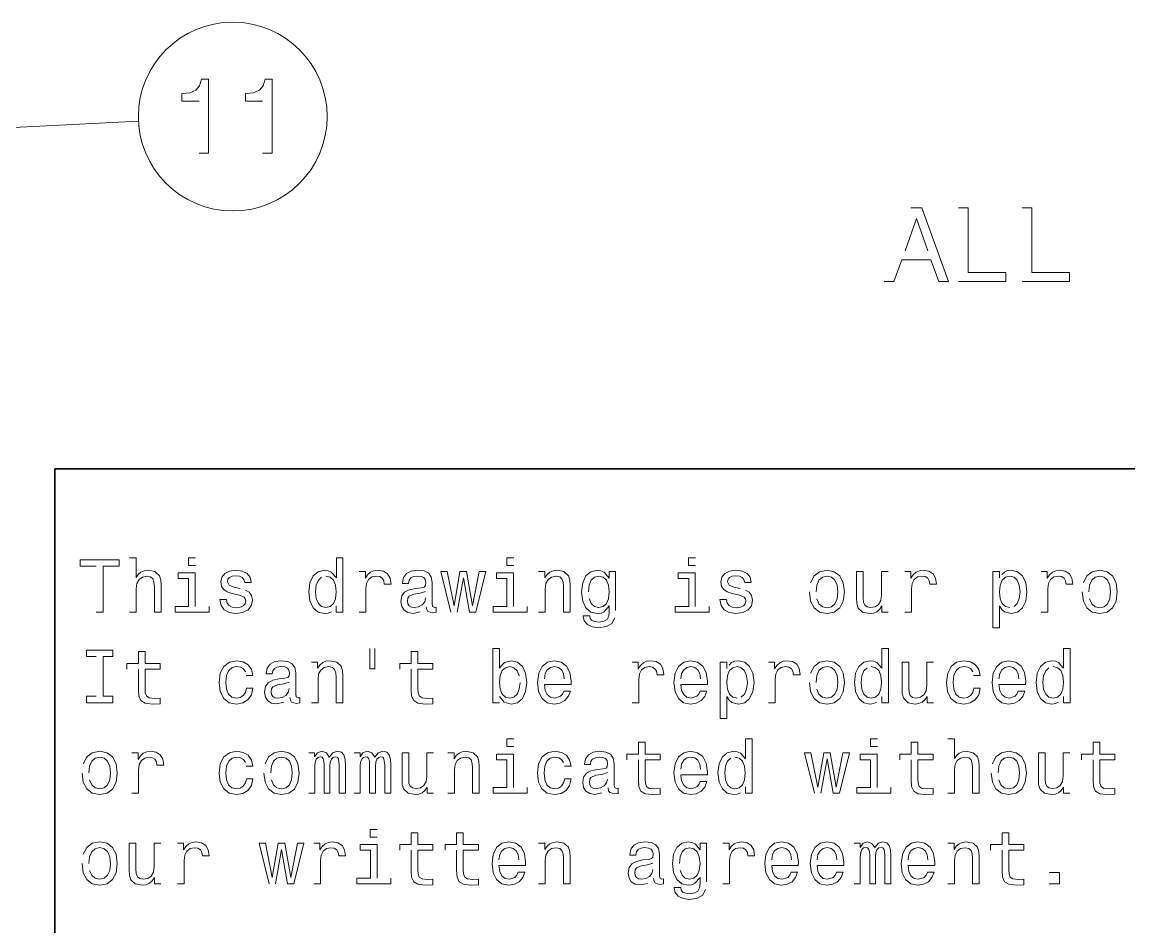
# Model space of a CAD drawing. Extents: x 0 to 179, y 1 to 126.
# Drawn here: x 92.87 to 115.32, y 20.47 to 38.82 of the extents above; entities that cross this region are included whole.
import ezdxf

# ---------------------------------------------------------------- set-up
doc = ezdxf.new("R2010")
doc.units = 0

msp = doc.modelspace()

# ---------------------------------------------------------------- linework, layer by layer
at = {"color": 5, "lineweight": 13}
for points in [[(96.458, 36.163), (96.653, 36.163), (96.653, 37.662), (96.507, 37.662), (96.468, 37.531), (96.391, 37.443), (96.273, 37.391), (96.11, 37.374), (96.11, 37.222), (96.458, 37.222)], [(97.748, 36.163), (97.943, 36.163), (97.943, 37.662), (97.798, 37.662), (97.759, 37.531), (97.682, 37.443), (97.564, 37.391), (97.401, 37.374), (97.401, 37.222), (97.748, 37.222)], [(110.355, 33.565), (110.553, 33.565), (110.709, 34.002), (111.303, 34.002), (111.46, 33.565), (111.661, 33.565), (111.117, 35.055), (110.898, 35.055)], [(111.863, 33.565), (112.819, 33.565), (112.819, 33.745), (112.06, 33.745), (112.06, 35.053), (111.863, 35.053)], [(113.154, 33.565), (114.11, 33.565), (114.11, 33.745), (113.351, 33.745), (113.351, 35.053), (113.154, 35.053)], [(110.778, 34.184), (111.007, 34.841), (111.237, 34.184)]]:
    msp.add_lwpolyline(points, dxfattribs=at)
at = {"color": 5, "lineweight": 13, "ltscale": 0.196384}
msp.add_lwpolyline([(91.893, 36.645), (95.229, 36.811)], dxfattribs=at)
at = {"color": 7, "lineweight": 35}
for points in [[(93.533, 29.761), (174.312, 29.761)], [(93.533, 4.252), (93.533, 29.761)]]:
    msp.add_lwpolyline(points, dxfattribs=at)
at = {"color": 7, "lineweight": 13}
for points in [[(94.373, 26.856), (94.513, 26.856), (94.513, 27.791), (94.835, 27.791), (94.835, 27.919), (94.049, 27.919), (94.049, 27.791), (94.373, 27.791)], [(95.048, 26.856), (95.183, 26.856), (95.183, 27.331), (95.196, 27.44), (95.241, 27.52), (95.31, 27.569), (95.402, 27.587), (95.475, 27.572), (95.521, 27.53), (95.544, 27.461), (95.552, 27.37), (95.552, 26.856), (95.687, 26.856), (95.687, 27.397), (95.68, 27.506), (95.653, 27.596), (95.563, 27.679), (95.422, 27.708), (95.345, 27.697), (95.279, 27.668), (95.224, 27.622), (95.183, 27.559), (95.183, 27.956), (95.048, 27.956)], [(96.386, 27.956), (96.244, 27.956), (96.244, 27.803), (96.386, 27.803)], [(99.241, 26.984), (99.241, 26.856), (99.376, 26.856), (99.376, 27.956), (99.243, 27.956), (99.243, 27.553), (99.14, 27.67), (99.077, 27.697), (99.005, 27.708), (98.875, 27.677), (98.774, 27.592), (98.708, 27.454), (98.685, 27.268), (98.708, 27.083), (98.774, 26.944), (98.875, 26.856), (99.005, 26.827), (99.077, 26.838), (99.142, 26.866)], [(102.84, 27.956), (102.698, 27.956), (102.698, 27.803), (102.84, 27.803)], [(106.528, 27.956), (106.386, 27.956), (106.386, 27.803), (106.528, 27.803)], [(96.382, 26.97), (96.382, 27.651), (96.036, 27.651), (96.036, 27.536), (96.247, 27.536), (96.247, 26.97), (95.971, 26.97), (95.971, 26.856), (96.661, 26.856), (96.661, 26.97)], [(97.295, 27.336), (97.164, 27.366), (97.068, 27.402), (97.036, 27.474), (97.045, 27.524), (97.077, 27.561), (97.129, 27.584), (97.204, 27.593), (97.276, 27.584), (97.333, 27.556), (97.37, 27.515), (97.385, 27.46), (97.517, 27.46), (97.517, 27.463), (97.494, 27.563), (97.431, 27.641), (97.333, 27.69), (97.204, 27.708), (97.074, 27.69), (96.979, 27.639), (96.919, 27.564), (96.901, 27.469), (96.915, 27.377), (96.958, 27.313), (97.028, 27.267), (97.131, 27.235), (97.281, 27.198), (97.373, 27.16), (97.397, 27.129), (97.406, 27.083), (97.393, 27.026), (97.356, 26.984), (97.296, 26.956), (97.217, 26.947), (97.132, 26.956), (97.071, 26.988), (97.03, 27.04), (97.013, 27.112), (96.883, 27.112), (96.904, 26.99), (96.967, 26.901), (97.066, 26.847), (97.204, 26.827), (97.348, 26.847), (97.454, 26.901), (97.518, 26.987), (97.541, 27.098), (97.524, 27.195), (97.477, 27.261), (97.399, 27.304)], [(99.708, 26.856), (99.843, 26.856), (99.843, 27.327), (99.857, 27.44), (99.898, 27.521), (99.966, 27.57), (100.056, 27.587), (100.123, 27.576), (100.174, 27.546), (100.205, 27.494), (100.215, 27.423), (100.352, 27.423), (100.333, 27.547), (100.283, 27.636), (100.198, 27.69), (100.084, 27.708), (100.005, 27.696), (99.938, 27.665), (99.878, 27.613), (99.831, 27.543), (99.831, 27.679), (99.708, 27.679)], [(101.068, 26.964), (101.068, 26.959), (101.076, 26.907), (101.099, 26.87), (101.195, 26.841), (101.27, 26.853), (101.27, 26.958), (101.238, 26.953), (101.195, 26.973), (101.188, 27.034), (101.188, 27.46), (101.169, 27.569), (101.116, 27.645), (101.022, 27.691), (100.891, 27.708), (100.762, 27.69), (100.667, 27.638), (100.607, 27.556), (100.587, 27.449), (100.587, 27.44), (100.708, 27.44), (100.719, 27.504), (100.753, 27.55), (100.808, 27.578), (100.886, 27.589), (100.961, 27.581), (101.015, 27.558), (101.047, 27.518), (101.058, 27.463), (101.051, 27.399), (101.027, 27.366), (100.966, 27.351), (100.851, 27.339), (100.719, 27.311), (100.626, 27.262), (100.571, 27.186), (100.554, 27.072), (100.569, 26.971), (100.617, 26.896), (100.693, 26.849), (100.799, 26.832), (100.941, 26.864)], [(101.696, 26.856), (101.819, 27.555), (101.941, 26.856), (102.07, 26.856), (102.272, 27.679), (102.142, 27.679), (102.006, 26.981), (101.885, 27.679), (101.751, 27.679), (101.63, 26.981), (101.494, 27.679), (101.365, 27.679), (101.568, 26.856)], [(102.836, 26.97), (102.836, 27.651), (102.49, 27.651), (102.49, 27.536), (102.701, 27.536), (102.701, 26.97), (102.425, 26.97), (102.425, 26.856), (103.114, 26.856), (103.114, 26.97)], [(103.346, 26.856), (103.48, 26.856), (103.48, 27.331), (103.494, 27.44), (103.539, 27.52), (103.608, 27.569), (103.699, 27.587), (103.773, 27.572), (103.819, 27.53), (103.842, 27.461), (103.85, 27.37), (103.85, 26.856), (103.984, 26.856), (103.984, 27.397), (103.978, 27.506), (103.951, 27.596), (103.86, 27.679), (103.719, 27.708), (103.641, 27.697), (103.575, 27.668), (103.519, 27.619), (103.474, 27.553), (103.474, 27.679), (103.346, 27.679)], [(104.908, 26.893), (104.908, 27.679), (104.779, 27.679), (104.779, 27.546), (104.674, 27.667), (104.609, 27.697), (104.537, 27.708), (104.407, 27.677), (104.306, 27.592), (104.24, 27.454), (104.217, 27.268), (104.24, 27.082), (104.306, 26.944), (104.407, 26.856), (104.537, 26.827), (104.611, 26.838), (104.672, 26.866), (104.779, 26.982), (104.779, 26.866), (104.767, 26.774), (104.733, 26.708), (104.669, 26.67), (104.572, 26.656), (104.488, 26.665), (104.428, 26.688), (104.393, 26.728), (104.383, 26.781), (104.252, 26.781), (104.252, 26.775), (104.272, 26.677), (104.334, 26.604), (104.432, 26.556), (104.565, 26.539), (104.724, 26.562), (104.83, 26.627), (104.889, 26.739)], [(106.524, 26.97), (106.524, 27.651), (106.178, 27.651), (106.178, 27.536), (106.389, 27.536), (106.389, 26.97), (106.113, 26.97), (106.113, 26.856), (106.802, 26.856), (106.802, 26.97)], [(107.436, 27.336), (107.306, 27.366), (107.21, 27.402), (107.178, 27.474), (107.187, 27.524), (107.219, 27.561), (107.271, 27.584), (107.346, 27.593), (107.418, 27.584), (107.475, 27.556), (107.511, 27.515), (107.527, 27.46), (107.658, 27.46), (107.658, 27.463), (107.636, 27.563), (107.573, 27.641), (107.475, 27.69), (107.346, 27.708), (107.216, 27.69), (107.121, 27.639), (107.061, 27.564), (107.043, 27.469), (107.057, 27.377), (107.099, 27.313), (107.17, 27.267), (107.273, 27.235), (107.423, 27.198), (107.515, 27.16), (107.539, 27.129), (107.548, 27.083), (107.534, 27.026), (107.498, 26.984), (107.438, 26.956), (107.358, 26.947), (107.274, 26.956), (107.213, 26.988), (107.171, 27.04), (107.155, 27.112), (107.024, 27.112), (107.046, 26.99), (107.109, 26.901), (107.208, 26.847), (107.346, 26.827), (107.49, 26.847), (107.596, 26.901), (107.66, 26.987), (107.683, 27.098), (107.666, 27.195), (107.619, 27.261), (107.541, 27.304)], [(108.838, 27.267), (108.862, 27.08), (108.933, 26.942), (109.045, 26.856), (109.195, 26.827), (109.343, 26.856), (109.455, 26.941), (109.525, 27.079), (109.551, 27.267), (109.525, 27.454), (109.455, 27.593), (109.343, 27.677), (109.195, 27.708), (109.045, 27.677), (108.933, 27.592), (108.862, 27.454)], [(110.434, 27.679), (110.299, 27.679), (110.299, 27.204), (110.284, 27.094), (110.239, 27.014), (110.17, 26.965), (110.08, 26.95), (110.008, 26.962), (109.962, 26.999), (109.936, 27.062), (109.93, 27.151), (109.93, 27.679), (109.795, 27.679), (109.795, 27.138), (109.8, 27.03), (109.829, 26.939), (109.917, 26.856), (110.06, 26.827), (110.136, 26.838), (110.202, 26.866), (110.259, 26.913), (110.305, 26.982), (110.305, 26.856), (110.434, 26.856)], [(110.772, 26.856), (110.907, 26.856), (110.907, 27.327), (110.921, 27.44), (110.962, 27.521), (111.029, 27.57), (111.12, 27.587), (111.187, 27.576), (111.238, 27.546), (111.268, 27.494), (111.279, 27.423), (111.415, 27.423), (111.397, 27.547), (111.346, 27.636), (111.262, 27.69), (111.147, 27.708), (111.069, 27.696), (111.002, 27.665), (110.942, 27.613), (110.895, 27.543), (110.895, 27.679), (110.772, 27.679)], [(112.693, 27.552), (112.693, 27.679), (112.558, 27.679), (112.558, 26.538), (112.693, 26.538), (112.693, 26.982), (112.74, 26.91), (112.794, 26.863), (112.928, 26.827), (113.057, 26.856), (113.158, 26.944), (113.224, 27.082), (113.249, 27.268), (113.224, 27.454), (113.158, 27.592), (113.057, 27.677), (112.928, 27.708), (112.855, 27.699), (112.792, 27.67), (112.739, 27.621)], [(113.538, 26.856), (113.673, 26.856), (113.673, 27.327), (113.687, 27.44), (113.728, 27.521), (113.795, 27.57), (113.886, 27.587), (113.953, 27.576), (114.004, 27.546), (114.034, 27.494), (114.045, 27.423), (114.181, 27.423), (114.163, 27.547), (114.112, 27.636), (114.028, 27.69), (113.913, 27.708), (113.835, 27.696), (113.768, 27.665), (113.708, 27.613), (113.661, 27.543), (113.661, 27.679), (113.538, 27.679)], [(114.37, 27.267), (114.394, 27.08), (114.465, 26.942), (114.576, 26.856), (114.726, 26.827), (114.875, 26.856), (114.987, 26.941), (115.057, 27.079), (115.083, 27.267), (115.057, 27.454), (114.987, 27.593), (114.875, 27.677), (114.726, 27.708), (114.576, 27.677), (114.465, 27.592), (114.394, 27.454)], [(99.028, 27.587), (99.117, 27.566), (99.185, 27.506), (99.224, 27.406), (99.24, 27.268), (99.224, 27.129), (99.185, 27.03), (99.117, 26.968), (99.028, 26.948), (98.944, 26.968), (98.88, 27.03), (98.837, 27.131), (98.823, 27.268), (98.837, 27.405), (98.88, 27.504), (98.944, 27.566)], [(104.357, 27.268), (104.37, 27.405), (104.412, 27.506), (104.476, 27.566), (104.562, 27.587), (104.652, 27.566), (104.719, 27.506), (104.761, 27.405), (104.776, 27.268), (104.761, 27.129), (104.719, 27.03), (104.652, 26.968), (104.562, 26.948), (104.476, 26.968), (104.412, 27.03), (104.37, 27.131)], [(108.976, 27.268), (108.989, 27.406), (109.032, 27.506), (109.101, 27.567), (109.195, 27.589), (109.286, 27.567), (109.355, 27.507), (109.398, 27.406), (109.414, 27.268), (109.398, 27.129), (109.355, 27.028), (109.286, 26.967), (109.195, 26.947), (109.101, 26.967), (109.032, 27.028), (108.989, 27.129)], [(112.905, 26.948), (112.815, 26.968), (112.749, 27.03), (112.708, 27.129), (112.694, 27.268), (112.708, 27.406), (112.749, 27.506), (112.815, 27.566), (112.905, 27.587), (112.988, 27.566), (113.054, 27.504), (113.095, 27.405), (113.111, 27.268), (113.095, 27.131), (113.054, 27.03), (112.988, 26.968)], [(114.507, 27.268), (114.521, 27.406), (114.564, 27.506), (114.633, 27.567), (114.726, 27.589), (114.818, 27.567), (114.887, 27.507), (114.93, 27.406), (114.945, 27.268), (114.93, 27.129), (114.887, 27.028), (114.818, 26.967), (114.726, 26.947), (114.633, 26.967), (114.564, 27.028), (114.521, 27.129)], [(101.053, 27.144), (101.035, 27.065), (100.986, 27.004), (100.912, 26.964), (100.822, 26.95), (100.764, 26.958), (100.722, 26.982), (100.696, 27.025), (100.689, 27.085), (100.695, 27.138), (100.719, 27.177), (100.817, 27.219), (100.941, 27.238), (101.053, 27.275)], [(94.373, 25.149), (94.176, 25.149), (94.176, 25.02), (94.709, 25.02), (94.709, 25.149), (94.513, 25.149), (94.513, 25.954), (94.709, 25.954), (94.709, 26.083), (94.176, 26.083), (94.176, 25.954), (94.373, 25.954)], [(95.229, 25.7), (95.229, 25.288), (95.238, 25.155), (95.281, 25.063), (95.366, 25.009), (95.512, 24.991), (95.671, 24.999), (95.671, 25.115), (95.555, 25.106), (95.449, 25.118), (95.393, 25.157), (95.368, 25.221), (95.363, 25.311), (95.363, 25.7), (95.671, 25.7), (95.671, 25.815), (95.363, 25.815), (95.363, 26.056), (95.229, 26.056), (95.229, 25.815), (94.996, 25.815), (94.996, 25.7)], [(99.924, 26.121), (99.924, 25.705), (100.027, 25.705), (100.027, 26.121)], [(100.761, 25.7), (100.761, 25.288), (100.77, 25.155), (100.813, 25.063), (100.898, 25.009), (101.044, 24.991), (101.203, 24.999), (101.203, 25.115), (101.087, 25.106), (100.981, 25.118), (100.924, 25.157), (100.9, 25.221), (100.895, 25.311), (100.895, 25.7), (101.203, 25.7), (101.203, 25.815), (100.895, 25.815), (100.895, 26.056), (100.761, 26.056), (100.761, 25.815), (100.528, 25.815), (100.528, 25.7)], [(102.551, 25.147), (102.65, 25.029), (102.787, 24.991), (102.915, 25.02), (103.018, 25.107), (103.082, 25.247), (103.107, 25.432), (103.082, 25.617), (103.016, 25.755), (102.915, 25.841), (102.787, 25.872), (102.652, 25.832), (102.597, 25.783), (102.551, 25.717), (102.551, 26.12), (102.416, 26.12), (102.416, 25.02), (102.551, 25.02)], [(110.305, 25.147), (110.305, 25.02), (110.44, 25.02), (110.44, 26.12), (110.306, 26.12), (110.306, 25.717), (110.204, 25.833), (110.141, 25.861), (110.069, 25.872), (109.939, 25.841), (109.838, 25.755), (109.772, 25.617), (109.749, 25.432), (109.772, 25.247), (109.838, 25.107), (109.939, 25.02), (110.069, 24.991), (110.141, 25.002), (110.205, 25.029)], [(113.993, 25.147), (113.993, 25.02), (114.128, 25.02), (114.128, 26.12), (113.994, 26.12), (113.994, 25.717), (113.892, 25.833), (113.829, 25.861), (113.757, 25.872), (113.627, 25.841), (113.526, 25.755), (113.46, 25.617), (113.437, 25.432), (113.46, 25.247), (113.526, 25.107), (113.627, 25.02), (113.757, 24.991), (113.829, 25.002), (113.893, 25.029)], [(97.416, 25.57), (97.549, 25.57), (97.521, 25.693), (97.455, 25.789), (97.353, 25.849), (97.22, 25.872), (97.073, 25.841), (96.961, 25.755), (96.89, 25.616), (96.866, 25.429), (96.889, 25.244), (96.958, 25.106), (97.066, 25.02), (97.215, 24.991), (97.347, 25.014), (97.449, 25.078), (97.52, 25.179), (97.55, 25.314), (97.422, 25.314), (97.399, 25.228), (97.356, 25.164), (97.295, 25.124), (97.22, 25.112), (97.126, 25.132), (97.059, 25.193), (97.017, 25.293), (97.004, 25.434), (97.017, 25.572), (97.06, 25.671), (97.129, 25.732), (97.22, 25.754), (97.299, 25.74), (97.359, 25.705), (97.399, 25.647)], [(98.302, 25.127), (98.302, 25.123), (98.31, 25.071), (98.333, 25.034), (98.43, 25.005), (98.505, 25.017), (98.505, 25.121), (98.472, 25.117), (98.43, 25.137), (98.422, 25.198), (98.422, 25.624), (98.403, 25.732), (98.35, 25.809), (98.256, 25.855), (98.125, 25.872), (97.996, 25.853), (97.901, 25.801), (97.841, 25.72), (97.822, 25.613), (97.822, 25.604), (97.943, 25.604), (97.953, 25.668), (97.987, 25.714), (98.042, 25.742), (98.12, 25.752), (98.195, 25.745), (98.249, 25.722), (98.281, 25.682), (98.292, 25.627), (98.286, 25.562), (98.261, 25.53), (98.2, 25.515), (98.085, 25.503), (97.953, 25.475), (97.86, 25.426), (97.805, 25.349), (97.788, 25.236), (97.803, 25.135), (97.851, 25.06), (97.927, 25.013), (98.033, 24.996), (98.175, 25.028)], [(98.736, 25.02), (98.871, 25.02), (98.871, 25.495), (98.884, 25.604), (98.929, 25.683), (98.998, 25.732), (99.09, 25.751), (99.163, 25.735), (99.209, 25.694), (99.232, 25.625), (99.24, 25.533), (99.24, 25.02), (99.374, 25.02), (99.374, 25.561), (99.368, 25.67), (99.341, 25.76), (99.25, 25.843), (99.11, 25.872), (99.031, 25.861), (98.966, 25.832), (98.909, 25.783), (98.864, 25.717), (98.864, 25.843), (98.736, 25.843)], [(103.464, 25.392), (104.003, 25.392), (104.004, 25.455), (103.98, 25.631), (103.912, 25.763), (103.805, 25.843), (103.663, 25.872), (103.523, 25.841), (103.416, 25.755), (103.347, 25.616), (103.323, 25.432), (103.346, 25.244), (103.415, 25.106), (103.52, 25.02), (103.658, 24.991), (103.778, 25.011), (103.876, 25.063), (103.948, 25.146), (103.989, 25.256), (103.856, 25.256), (103.828, 25.195), (103.788, 25.149), (103.675, 25.112), (103.588, 25.129), (103.522, 25.183), (103.479, 25.27), (103.464, 25.388)], [(105.24, 25.02), (105.375, 25.02), (105.375, 25.49), (105.389, 25.604), (105.43, 25.685), (105.498, 25.734), (105.588, 25.751), (105.655, 25.74), (105.706, 25.709), (105.736, 25.657), (105.747, 25.587), (105.883, 25.587), (105.865, 25.711), (105.815, 25.8), (105.73, 25.853), (105.615, 25.872), (105.537, 25.859), (105.47, 25.829), (105.41, 25.777), (105.363, 25.706), (105.363, 25.843), (105.24, 25.843)], [(106.23, 25.392), (106.769, 25.392), (106.77, 25.455), (106.746, 25.631), (106.678, 25.763), (106.571, 25.843), (106.429, 25.872), (106.289, 25.841), (106.182, 25.755), (106.113, 25.616), (106.089, 25.432), (106.112, 25.244), (106.181, 25.106), (106.286, 25.02), (106.424, 24.991), (106.544, 25.011), (106.642, 25.063), (106.714, 25.146), (106.755, 25.256), (106.622, 25.256), (106.594, 25.195), (106.554, 25.149), (106.441, 25.112), (106.354, 25.129), (106.288, 25.183), (106.245, 25.27), (106.23, 25.388)], [(107.161, 25.716), (107.161, 25.843), (107.026, 25.843), (107.026, 24.702), (107.161, 24.702), (107.161, 25.146), (107.208, 25.074), (107.262, 25.026), (107.397, 24.991), (107.525, 25.02), (107.626, 25.107), (107.692, 25.245), (107.717, 25.432), (107.692, 25.617), (107.626, 25.755), (107.525, 25.841), (107.397, 25.872), (107.323, 25.863), (107.26, 25.833), (107.207, 25.784)], [(108.006, 25.02), (108.141, 25.02), (108.141, 25.49), (108.155, 25.604), (108.196, 25.685), (108.263, 25.734), (108.354, 25.751), (108.421, 25.74), (108.472, 25.709), (108.502, 25.657), (108.513, 25.587), (108.649, 25.587), (108.631, 25.711), (108.58, 25.8), (108.496, 25.853), (108.381, 25.872), (108.303, 25.859), (108.236, 25.829), (108.176, 25.777), (108.129, 25.706), (108.129, 25.843), (108.006, 25.843)], [(108.838, 25.431), (108.862, 25.244), (108.933, 25.106), (109.045, 25.02), (109.195, 24.991), (109.343, 25.02), (109.455, 25.104), (109.525, 25.242), (109.551, 25.431), (109.525, 25.617), (109.455, 25.757), (109.343, 25.841), (109.195, 25.872), (109.045, 25.841), (108.933, 25.755), (108.862, 25.617)], [(111.356, 25.843), (111.221, 25.843), (111.221, 25.368), (111.205, 25.258), (111.161, 25.178), (111.092, 25.129), (111.002, 25.114), (110.93, 25.126), (110.884, 25.163), (110.858, 25.225), (110.852, 25.314), (110.852, 25.843), (110.717, 25.843), (110.717, 25.302), (110.722, 25.193), (110.751, 25.103), (110.839, 25.02), (110.982, 24.991), (111.058, 25.002), (111.124, 25.029), (111.181, 25.077), (111.227, 25.146), (111.227, 25.02), (111.356, 25.02)], [(112.167, 25.57), (112.301, 25.57), (112.273, 25.693), (112.207, 25.789), (112.104, 25.849), (111.971, 25.872), (111.824, 25.841), (111.712, 25.755), (111.642, 25.616), (111.617, 25.429), (111.64, 25.244), (111.709, 25.106), (111.818, 25.02), (111.967, 24.991), (112.098, 25.014), (112.201, 25.078), (112.271, 25.179), (112.302, 25.314), (112.173, 25.314), (112.15, 25.228), (112.108, 25.164), (112.046, 25.124), (111.971, 25.112), (111.878, 25.132), (111.81, 25.193), (111.769, 25.293), (111.755, 25.434), (111.769, 25.572), (111.812, 25.671), (111.881, 25.732), (111.971, 25.754), (112.051, 25.74), (112.111, 25.705), (112.15, 25.647)], [(112.683, 25.392), (113.223, 25.392), (113.224, 25.455), (113.2, 25.631), (113.132, 25.763), (113.025, 25.843), (112.883, 25.872), (112.743, 25.841), (112.636, 25.755), (112.567, 25.616), (112.543, 25.432), (112.565, 25.244), (112.634, 25.106), (112.74, 25.02), (112.878, 24.991), (112.997, 25.011), (113.095, 25.063), (113.167, 25.146), (113.209, 25.256), (113.075, 25.256), (113.048, 25.195), (113.008, 25.149), (112.895, 25.112), (112.807, 25.129), (112.742, 25.183), (112.699, 25.27), (112.683, 25.388)], [(102.969, 25.432), (102.954, 25.294), (102.912, 25.193), (102.846, 25.132), (102.764, 25.112), (102.673, 25.132), (102.608, 25.193), (102.566, 25.293), (102.552, 25.432), (102.566, 25.57), (102.608, 25.67), (102.673, 25.729), (102.764, 25.751), (102.846, 25.729), (102.912, 25.668), (102.954, 25.568)], [(103.464, 25.506), (103.48, 25.611), (103.522, 25.689), (103.585, 25.737), (103.667, 25.754), (103.749, 25.737), (103.811, 25.689), (103.85, 25.611), (103.863, 25.506)], [(106.23, 25.506), (106.246, 25.611), (106.288, 25.689), (106.351, 25.737), (106.433, 25.754), (106.514, 25.737), (106.577, 25.689), (106.616, 25.611), (106.629, 25.506)], [(107.374, 25.112), (107.283, 25.132), (107.217, 25.193), (107.176, 25.293), (107.162, 25.432), (107.176, 25.57), (107.217, 25.67), (107.283, 25.729), (107.374, 25.751), (107.456, 25.729), (107.522, 25.668), (107.564, 25.568), (107.579, 25.432), (107.564, 25.294), (107.522, 25.193), (107.456, 25.132)], [(108.976, 25.432), (108.989, 25.57), (109.032, 25.67), (109.101, 25.731), (109.195, 25.752), (109.286, 25.731), (109.355, 25.671), (109.398, 25.57), (109.414, 25.432), (109.398, 25.293), (109.355, 25.192), (109.286, 25.13), (109.195, 25.111), (109.101, 25.13), (109.032, 25.192), (108.989, 25.293)], [(110.092, 25.751), (110.181, 25.729), (110.248, 25.67), (110.288, 25.57), (110.303, 25.432), (110.288, 25.293), (110.248, 25.193), (110.181, 25.132), (110.092, 25.112), (110.008, 25.132), (109.944, 25.193), (109.901, 25.294), (109.887, 25.432), (109.901, 25.568), (109.944, 25.668), (110.008, 25.729)], [(112.683, 25.506), (112.7, 25.611), (112.742, 25.689), (112.804, 25.737), (112.887, 25.754), (112.968, 25.737), (113.031, 25.689), (113.069, 25.611), (113.083, 25.506)], [(113.78, 25.751), (113.869, 25.729), (113.936, 25.67), (113.976, 25.57), (113.991, 25.432), (113.976, 25.293), (113.936, 25.193), (113.869, 25.132), (113.78, 25.112), (113.696, 25.132), (113.631, 25.193), (113.589, 25.294), (113.575, 25.432), (113.589, 25.568), (113.631, 25.668), (113.696, 25.729)], [(98.287, 25.308), (98.269, 25.228), (98.22, 25.167), (98.146, 25.127), (98.056, 25.114), (97.998, 25.121), (97.956, 25.146), (97.93, 25.189), (97.923, 25.248), (97.929, 25.302), (97.953, 25.34), (98.051, 25.383), (98.175, 25.402), (98.287, 25.438)], [(102.84, 24.284), (102.698, 24.284), (102.698, 24.13), (102.84, 24.13)], [(107.539, 23.311), (107.539, 23.184), (107.674, 23.184), (107.674, 24.284), (107.541, 24.284), (107.541, 23.881), (107.438, 23.997), (107.375, 24.025), (107.303, 24.035), (107.173, 24.005), (107.072, 23.919), (107.006, 23.781), (106.983, 23.596), (107.006, 23.411), (107.072, 23.271), (107.173, 23.184), (107.303, 23.155), (107.375, 23.166), (107.439, 23.193)], [(110.216, 24.284), (110.074, 24.284), (110.074, 24.13), (110.216, 24.13)], [(111.644, 23.184), (111.778, 23.184), (111.778, 23.659), (111.792, 23.767), (111.836, 23.847), (111.905, 23.896), (111.997, 23.914), (112.071, 23.899), (112.117, 23.858), (112.14, 23.789), (112.147, 23.697), (112.147, 23.184), (112.282, 23.184), (112.282, 23.725), (112.276, 23.833), (112.248, 23.924), (112.158, 24.006), (112.017, 24.035), (111.941, 24.025), (111.875, 23.996), (111.82, 23.95), (111.778, 23.887), (111.778, 24.284), (111.644, 24.284)], [(94.086, 23.594), (94.111, 23.408), (94.181, 23.27), (94.293, 23.184), (94.443, 23.155), (94.592, 23.184), (94.703, 23.268), (94.774, 23.406), (94.8, 23.594), (94.774, 23.781), (94.703, 23.921), (94.592, 24.005), (94.443, 24.035), (94.293, 24.005), (94.181, 23.919), (94.111, 23.781)], [(95.098, 23.184), (95.233, 23.184), (95.233, 23.654), (95.247, 23.767), (95.288, 23.849), (95.356, 23.898), (95.446, 23.914), (95.514, 23.904), (95.564, 23.873), (95.595, 23.821), (95.605, 23.751), (95.742, 23.751), (95.723, 23.875), (95.673, 23.963), (95.589, 24.017), (95.474, 24.035), (95.396, 24.023), (95.328, 23.993), (95.268, 23.94), (95.221, 23.87), (95.221, 24.006), (95.098, 24.006)], [(97.416, 23.734), (97.549, 23.734), (97.521, 23.856), (97.455, 23.953), (97.353, 24.012), (97.22, 24.035), (97.073, 24.005), (96.961, 23.919), (96.89, 23.78), (96.866, 23.593), (96.889, 23.408), (96.958, 23.27), (97.066, 23.184), (97.215, 23.155), (97.347, 23.178), (97.449, 23.242), (97.52, 23.343), (97.55, 23.478), (97.422, 23.478), (97.399, 23.392), (97.356, 23.328), (97.295, 23.288), (97.22, 23.276), (97.126, 23.296), (97.059, 23.357), (97.017, 23.457), (97.004, 23.597), (97.017, 23.735), (97.06, 23.835), (97.129, 23.896), (97.22, 23.918), (97.299, 23.904), (97.359, 23.868), (97.399, 23.81)], [(97.774, 23.594), (97.799, 23.408), (97.869, 23.27), (97.981, 23.184), (98.131, 23.155), (98.279, 23.184), (98.391, 23.268), (98.462, 23.406), (98.488, 23.594), (98.462, 23.781), (98.391, 23.921), (98.279, 24.005), (98.131, 24.035), (97.981, 24.005), (97.869, 23.919), (97.799, 23.781)], [(98.682, 23.184), (98.806, 23.184), (98.806, 23.734), (98.814, 23.816), (98.837, 23.876), (98.872, 23.911), (98.918, 23.925), (98.955, 23.913), (98.979, 23.882), (98.992, 23.83), (98.996, 23.761), (98.996, 23.184), (99.113, 23.184), (99.113, 23.734), (99.12, 23.815), (99.143, 23.875), (99.18, 23.911), (99.226, 23.925), (99.263, 23.913), (99.287, 23.882), (99.302, 23.761), (99.302, 23.184), (99.427, 23.184), (99.427, 23.752), (99.419, 23.87), (99.394, 23.96), (99.345, 24.016), (99.266, 24.035), (99.172, 24.005), (99.1, 23.916), (99.044, 24.003), (98.949, 24.035), (98.861, 24.005), (98.802, 23.919), (98.802, 24.006), (98.682, 24.006)], [(99.604, 23.184), (99.728, 23.184), (99.728, 23.734), (99.736, 23.816), (99.759, 23.876), (99.794, 23.911), (99.84, 23.925), (99.877, 23.913), (99.901, 23.882), (99.914, 23.83), (99.918, 23.761), (99.918, 23.184), (100.035, 23.184), (100.035, 23.734), (100.042, 23.815), (100.065, 23.875), (100.102, 23.911), (100.148, 23.925), (100.185, 23.913), (100.209, 23.882), (100.224, 23.761), (100.224, 23.184), (100.349, 23.184), (100.349, 23.752), (100.341, 23.87), (100.316, 23.96), (100.267, 24.016), (100.188, 24.035), (100.094, 24.005), (100.022, 23.916), (99.966, 24.003), (99.871, 24.035), (99.783, 24.005), (99.724, 23.919), (99.724, 24.006), (99.604, 24.006)], [(101.502, 23.184), (101.637, 23.184), (101.637, 23.659), (101.65, 23.767), (101.695, 23.847), (101.764, 23.896), (101.856, 23.914), (101.929, 23.899), (101.975, 23.858), (101.998, 23.789), (102.006, 23.697), (102.006, 23.184), (102.14, 23.184), (102.14, 23.725), (102.134, 23.833), (102.107, 23.924), (102.016, 24.006), (101.875, 24.035), (101.797, 24.025), (101.731, 23.996), (101.675, 23.947), (101.63, 23.881), (101.63, 24.006), (101.502, 24.006)], [(103.869, 23.734), (104.003, 23.734), (103.975, 23.856), (103.909, 23.953), (103.807, 24.012), (103.673, 24.035), (103.526, 24.005), (103.415, 23.919), (103.344, 23.78), (103.32, 23.593), (103.343, 23.408), (103.412, 23.27), (103.52, 23.184), (103.669, 23.155), (103.801, 23.178), (103.903, 23.242), (103.974, 23.343), (104.004, 23.478), (103.876, 23.478), (103.853, 23.392), (103.81, 23.328), (103.749, 23.288), (103.673, 23.276), (103.58, 23.296), (103.513, 23.357), (103.471, 23.457), (103.458, 23.597), (103.471, 23.735), (103.514, 23.835), (103.583, 23.896), (103.673, 23.918), (103.753, 23.904), (103.813, 23.868), (103.853, 23.81)], [(104.756, 23.291), (104.756, 23.287), (104.764, 23.234), (104.787, 23.198), (104.883, 23.169), (104.958, 23.181), (104.958, 23.285), (104.926, 23.28), (104.883, 23.3), (104.876, 23.362), (104.876, 23.787), (104.857, 23.896), (104.804, 23.973), (104.71, 24.019), (104.579, 24.035), (104.45, 24.017), (104.355, 23.965), (104.295, 23.884), (104.275, 23.777), (104.275, 23.767), (104.396, 23.767), (104.407, 23.832), (104.441, 23.878), (104.496, 23.905), (104.574, 23.916), (104.649, 23.908), (104.703, 23.885), (104.735, 23.846), (104.746, 23.79), (104.739, 23.726), (104.715, 23.694), (104.654, 23.679), (104.539, 23.666), (104.407, 23.639), (104.314, 23.59), (104.259, 23.513), (104.242, 23.4), (104.257, 23.299), (104.304, 23.224), (104.381, 23.176), (104.487, 23.159), (104.629, 23.192)], [(105.37, 23.864), (105.37, 23.452), (105.38, 23.319), (105.422, 23.227), (105.508, 23.173), (105.654, 23.155), (105.813, 23.162), (105.813, 23.279), (105.697, 23.27), (105.591, 23.282), (105.534, 23.32), (105.51, 23.385), (105.505, 23.475), (105.505, 23.864), (105.813, 23.864), (105.813, 23.979), (105.505, 23.979), (105.505, 24.219), (105.37, 24.219), (105.37, 23.979), (105.138, 23.979), (105.138, 23.864)], [(106.23, 23.556), (106.769, 23.556), (106.77, 23.619), (106.746, 23.795), (106.678, 23.927), (106.571, 24.006), (106.429, 24.035), (106.289, 24.005), (106.182, 23.919), (106.113, 23.78), (106.089, 23.596), (106.112, 23.408), (106.181, 23.27), (106.286, 23.184), (106.424, 23.155), (106.544, 23.175), (106.642, 23.227), (106.714, 23.309), (106.755, 23.42), (106.622, 23.42), (106.594, 23.358), (106.554, 23.313), (106.441, 23.276), (106.354, 23.293), (106.288, 23.346), (106.245, 23.434), (106.23, 23.551)], [(110.902, 23.864), (110.902, 23.452), (110.911, 23.319), (110.954, 23.227), (111.04, 23.173), (111.186, 23.155), (111.345, 23.162), (111.345, 23.279), (111.228, 23.27), (111.123, 23.282), (111.066, 23.32), (111.042, 23.385), (111.037, 23.475), (111.037, 23.864), (111.345, 23.864), (111.345, 23.979), (111.037, 23.979), (111.037, 24.219), (110.902, 24.219), (110.902, 23.979), (110.669, 23.979), (110.669, 23.864)], [(112.526, 23.594), (112.55, 23.408), (112.621, 23.27), (112.732, 23.184), (112.883, 23.155), (113.031, 23.184), (113.143, 23.268), (113.213, 23.406), (113.239, 23.594), (113.213, 23.781), (113.143, 23.921), (113.031, 24.005), (112.883, 24.035), (112.732, 24.005), (112.621, 23.919), (112.55, 23.781)], [(114.59, 23.864), (114.59, 23.452), (114.599, 23.319), (114.642, 23.227), (114.728, 23.173), (114.873, 23.155), (115.033, 23.162), (115.033, 23.279), (114.916, 23.27), (114.811, 23.282), (114.754, 23.32), (114.73, 23.385), (114.725, 23.475), (114.725, 23.864), (115.033, 23.864), (115.033, 23.979), (114.725, 23.979), (114.725, 24.219), (114.59, 24.219), (114.59, 23.979), (114.357, 23.979), (114.357, 23.864)], [(94.224, 23.596), (94.238, 23.734), (94.281, 23.833), (94.35, 23.895), (94.443, 23.916), (94.535, 23.895), (94.604, 23.835), (94.647, 23.734), (94.662, 23.596), (94.647, 23.457), (94.604, 23.355), (94.535, 23.294), (94.443, 23.274), (94.35, 23.294), (94.281, 23.355), (94.238, 23.457)], [(97.912, 23.596), (97.926, 23.734), (97.969, 23.833), (98.037, 23.895), (98.131, 23.916), (98.223, 23.895), (98.292, 23.835), (98.335, 23.734), (98.35, 23.596), (98.335, 23.457), (98.292, 23.355), (98.223, 23.294), (98.131, 23.274), (98.037, 23.294), (97.969, 23.355), (97.926, 23.457)], [(101.214, 24.006), (101.079, 24.006), (101.079, 23.532), (101.064, 23.421), (101.019, 23.342), (100.95, 23.293), (100.86, 23.277), (100.788, 23.29), (100.742, 23.326), (100.716, 23.389), (100.71, 23.478), (100.71, 24.006), (100.575, 24.006), (100.575, 23.466), (100.58, 23.357), (100.609, 23.267), (100.698, 23.184), (100.84, 23.155), (100.917, 23.166), (100.983, 23.193), (101.039, 23.241), (101.085, 23.309), (101.085, 23.184), (101.214, 23.184)], [(102.836, 23.297), (102.836, 23.979), (102.49, 23.979), (102.49, 23.864), (102.701, 23.864), (102.701, 23.297), (102.425, 23.297), (102.425, 23.184), (103.114, 23.184), (103.114, 23.297)], [(106.23, 23.669), (106.246, 23.775), (106.288, 23.853), (106.351, 23.901), (106.433, 23.918), (106.514, 23.901), (106.577, 23.853), (106.616, 23.775), (106.629, 23.669)], [(107.326, 23.914), (107.415, 23.893), (107.482, 23.833), (107.522, 23.734), (107.537, 23.596), (107.522, 23.457), (107.482, 23.357), (107.415, 23.296), (107.326, 23.276), (107.242, 23.296), (107.178, 23.357), (107.135, 23.458), (107.121, 23.596), (107.135, 23.732), (107.178, 23.832), (107.242, 23.893)], [(109.072, 23.184), (109.195, 23.882), (109.317, 23.184), (109.446, 23.184), (109.648, 24.006), (109.518, 24.006), (109.381, 23.308), (109.26, 24.006), (109.127, 24.006), (109.006, 23.308), (108.87, 24.006), (108.741, 24.006), (108.943, 23.184)], [(110.212, 23.297), (110.212, 23.979), (109.865, 23.979), (109.865, 23.864), (110.077, 23.864), (110.077, 23.297), (109.801, 23.297), (109.801, 23.184), (110.49, 23.184), (110.49, 23.297)], [(112.664, 23.596), (112.677, 23.734), (112.72, 23.833), (112.789, 23.895), (112.883, 23.916), (112.974, 23.895), (113.043, 23.835), (113.086, 23.734), (113.102, 23.596), (113.086, 23.457), (113.043, 23.355), (112.974, 23.294), (112.883, 23.274), (112.789, 23.294), (112.72, 23.355), (112.677, 23.457)], [(114.122, 24.006), (113.987, 24.006), (113.987, 23.532), (113.971, 23.421), (113.927, 23.342), (113.858, 23.293), (113.768, 23.277), (113.696, 23.29), (113.65, 23.326), (113.624, 23.389), (113.618, 23.478), (113.618, 24.006), (113.483, 24.006), (113.483, 23.466), (113.487, 23.357), (113.517, 23.267), (113.605, 23.184), (113.748, 23.155), (113.824, 23.166), (113.89, 23.193), (113.947, 23.241), (113.993, 23.309), (113.993, 23.184), (114.122, 23.184)], [(104.741, 23.472), (104.723, 23.392), (104.674, 23.331), (104.6, 23.291), (104.51, 23.277), (104.451, 23.285), (104.41, 23.309), (104.384, 23.352), (104.376, 23.412), (104.383, 23.466), (104.407, 23.504), (104.505, 23.547), (104.629, 23.565), (104.741, 23.602)], [(100.074, 22.447), (99.932, 22.447), (99.932, 22.294), (100.074, 22.294)], [(100.761, 22.028), (100.761, 21.616), (100.77, 21.482), (100.813, 21.39), (100.898, 21.337), (101.044, 21.319), (101.203, 21.326), (101.203, 21.443), (101.087, 21.433), (100.981, 21.446), (100.924, 21.484), (100.9, 21.548), (100.895, 21.639), (100.895, 22.028), (101.203, 22.028), (101.203, 22.142), (100.895, 22.142), (100.895, 22.383), (100.761, 22.383), (100.761, 22.142), (100.528, 22.142), (100.528, 22.028)], [(101.682, 22.028), (101.682, 21.616), (101.692, 21.482), (101.735, 21.39), (101.82, 21.337), (101.966, 21.319), (102.125, 21.326), (102.125, 21.443), (102.009, 21.433), (101.903, 21.446), (101.846, 21.484), (101.822, 21.548), (101.817, 21.639), (101.817, 22.028), (102.125, 22.028), (102.125, 22.142), (101.817, 22.142), (101.817, 22.383), (101.682, 22.383), (101.682, 22.142), (101.45, 22.142), (101.45, 22.028)], [(112.746, 22.028), (112.746, 21.616), (112.755, 21.482), (112.798, 21.39), (112.884, 21.337), (113.03, 21.319), (113.189, 21.326), (113.189, 21.443), (113.072, 21.433), (112.967, 21.446), (112.91, 21.484), (112.886, 21.548), (112.881, 21.639), (112.881, 22.028), (113.189, 22.028), (113.189, 22.142), (112.881, 22.142), (112.881, 22.383), (112.746, 22.383), (112.746, 22.142), (112.513, 22.142), (112.513, 22.028)], [(94.086, 21.758), (94.111, 21.571), (94.181, 21.433), (94.293, 21.348), (94.443, 21.319), (94.592, 21.348), (94.703, 21.432), (94.774, 21.57), (94.8, 21.758), (94.774, 21.945), (94.703, 22.084), (94.592, 22.169), (94.443, 22.199), (94.293, 22.169), (94.181, 22.083), (94.111, 21.945)], [(94.224, 21.76), (94.238, 21.897), (94.281, 21.997), (94.35, 22.058), (94.443, 22.08), (94.535, 22.058), (94.604, 21.999), (94.647, 21.897), (94.662, 21.76), (94.647, 21.62), (94.604, 21.519), (94.535, 21.458), (94.443, 21.438), (94.35, 21.458), (94.281, 21.519), (94.238, 21.62)], [(95.682, 22.17), (95.547, 22.17), (95.547, 21.695), (95.532, 21.585), (95.487, 21.505), (95.419, 21.456), (95.328, 21.441), (95.256, 21.453), (95.21, 21.49), (95.184, 21.553), (95.178, 21.642), (95.178, 22.17), (95.043, 22.17), (95.043, 21.629), (95.048, 21.521), (95.077, 21.43), (95.166, 21.348), (95.308, 21.319), (95.385, 21.329), (95.451, 21.357), (95.507, 21.404), (95.553, 21.473), (95.553, 21.348), (95.682, 21.348)], [(96.02, 21.348), (96.155, 21.348), (96.155, 21.818), (96.169, 21.931), (96.21, 22.012), (96.278, 22.061), (96.368, 22.078), (96.435, 22.067), (96.486, 22.037), (96.517, 21.985), (96.527, 21.914), (96.664, 21.914), (96.645, 22.038), (96.595, 22.127), (96.511, 22.181), (96.396, 22.199), (96.318, 22.187), (96.25, 22.156), (96.19, 22.104), (96.143, 22.034), (96.143, 22.17), (96.02, 22.17)], [(98.008, 21.348), (98.131, 22.046), (98.253, 21.348), (98.382, 21.348), (98.584, 22.17), (98.454, 22.17), (98.318, 21.472), (98.197, 22.17), (98.063, 22.17), (97.943, 21.472), (97.806, 22.17), (97.678, 22.17), (97.88, 21.348)], [(98.786, 21.348), (98.921, 21.348), (98.921, 21.818), (98.935, 21.931), (98.976, 22.012), (99.044, 22.061), (99.134, 22.078), (99.201, 22.067), (99.252, 22.037), (99.283, 21.985), (99.293, 21.914), (99.43, 21.914), (99.411, 22.038), (99.361, 22.127), (99.276, 22.181), (99.162, 22.199), (99.083, 22.187), (99.016, 22.156), (98.956, 22.104), (98.909, 22.034), (98.909, 22.17), (98.786, 22.17)], [(100.07, 21.461), (100.07, 22.142), (99.724, 22.142), (99.724, 22.028), (99.935, 22.028), (99.935, 21.461), (99.659, 21.461), (99.659, 21.348), (100.349, 21.348), (100.349, 21.461)], [(102.542, 21.72), (103.081, 21.72), (103.082, 21.783), (103.058, 21.959), (102.99, 22.09), (102.883, 22.17), (102.741, 22.199), (102.601, 22.169), (102.494, 22.083), (102.425, 21.943), (102.401, 21.76), (102.424, 21.571), (102.493, 21.433), (102.598, 21.348), (102.736, 21.319), (102.856, 21.338), (102.954, 21.39), (103.026, 21.473), (103.067, 21.583), (102.934, 21.583), (102.906, 21.522), (102.866, 21.476), (102.753, 21.439), (102.666, 21.456), (102.6, 21.51), (102.557, 21.597), (102.542, 21.715)], [(102.542, 21.833), (102.559, 21.939), (102.6, 22.017), (102.663, 22.064), (102.745, 22.081), (102.827, 22.064), (102.889, 22.017), (102.928, 21.939), (102.941, 21.833)], [(103.346, 21.348), (103.48, 21.348), (103.48, 21.822), (103.494, 21.931), (103.539, 22.011), (103.608, 22.06), (103.699, 22.078), (103.773, 22.063), (103.819, 22.021), (103.842, 21.953), (103.85, 21.861), (103.85, 21.348), (103.984, 21.348), (103.984, 21.888), (103.978, 21.997), (103.951, 22.087), (103.86, 22.17), (103.719, 22.199), (103.641, 22.188), (103.575, 22.159), (103.519, 22.11), (103.474, 22.044), (103.474, 22.17), (103.346, 22.17)], [(105.678, 21.455), (105.678, 21.45), (105.686, 21.398), (105.709, 21.361), (105.805, 21.332), (105.88, 21.345), (105.88, 21.449), (105.848, 21.444), (105.805, 21.464), (105.798, 21.525), (105.798, 21.951), (105.779, 22.06), (105.726, 22.136), (105.632, 22.182), (105.501, 22.199), (105.372, 22.181), (105.277, 22.129), (105.217, 22.048), (105.197, 21.94), (105.197, 21.931), (105.318, 21.931), (105.329, 21.995), (105.363, 22.041), (105.418, 22.069), (105.496, 22.08), (105.571, 22.072), (105.625, 22.049), (105.657, 22.009), (105.668, 21.954), (105.661, 21.89), (105.637, 21.858), (105.576, 21.842), (105.461, 21.83), (105.329, 21.802), (105.236, 21.753), (105.18, 21.677), (105.164, 21.564), (105.179, 21.462), (105.226, 21.387), (105.303, 21.34), (105.409, 21.323), (105.551, 21.355)], [(106.752, 21.384), (106.752, 22.17), (106.623, 22.17), (106.623, 22.037), (106.518, 22.158), (106.453, 22.188), (106.381, 22.199), (106.251, 22.169), (106.15, 22.083), (106.084, 21.945), (106.061, 21.76), (106.084, 21.573), (106.15, 21.435), (106.251, 21.348), (106.381, 21.319), (106.455, 21.329), (106.516, 21.357), (106.623, 21.473), (106.623, 21.357), (106.611, 21.265), (106.577, 21.199), (106.513, 21.161), (106.416, 21.147), (106.332, 21.156), (106.272, 21.179), (106.237, 21.219), (106.227, 21.273), (106.096, 21.273), (106.096, 21.266), (106.116, 21.168), (106.178, 21.095), (106.276, 21.047), (106.409, 21.031), (106.568, 21.054), (106.674, 21.118), (106.733, 21.23)], [(106.2, 21.76), (106.214, 21.896), (106.256, 21.997), (106.32, 22.057), (106.406, 22.078), (106.496, 22.057), (106.563, 21.997), (106.605, 21.896), (106.62, 21.76), (106.605, 21.62), (106.563, 21.521), (106.496, 21.459), (106.406, 21.439), (106.32, 21.459), (106.256, 21.521), (106.214, 21.622)], [(107.084, 21.348), (107.219, 21.348), (107.219, 21.818), (107.233, 21.931), (107.274, 22.012), (107.341, 22.061), (107.432, 22.078), (107.499, 22.067), (107.55, 22.037), (107.58, 21.985), (107.591, 21.914), (107.727, 21.914), (107.709, 22.038), (107.658, 22.127), (107.574, 22.181), (107.459, 22.199), (107.381, 22.187), (107.314, 22.156), (107.254, 22.104), (107.207, 22.034), (107.207, 22.17), (107.084, 22.17)], [(108.074, 21.72), (108.613, 21.72), (108.614, 21.783), (108.59, 21.959), (108.522, 22.09), (108.415, 22.17), (108.273, 22.199), (108.133, 22.169), (108.026, 22.083), (107.957, 21.943), (107.933, 21.76), (107.956, 21.571), (108.025, 21.433), (108.13, 21.348), (108.268, 21.319), (108.387, 21.338), (108.486, 21.39), (108.557, 21.473), (108.599, 21.583), (108.466, 21.583), (108.438, 21.522), (108.398, 21.476), (108.285, 21.439), (108.198, 21.456), (108.132, 21.51), (108.089, 21.597), (108.074, 21.715)], [(108.074, 21.833), (108.09, 21.939), (108.132, 22.017), (108.195, 22.064), (108.277, 22.081), (108.358, 22.064), (108.421, 22.017), (108.459, 21.939), (108.473, 21.833)], [(108.996, 21.72), (109.535, 21.72), (109.536, 21.783), (109.512, 21.959), (109.444, 22.09), (109.337, 22.17), (109.195, 22.199), (109.055, 22.169), (108.948, 22.083), (108.879, 21.943), (108.855, 21.76), (108.878, 21.571), (108.946, 21.433), (109.052, 21.348), (109.19, 21.319), (109.309, 21.338), (109.407, 21.39), (109.479, 21.473), (109.521, 21.583), (109.388, 21.583), (109.36, 21.522), (109.32, 21.476), (109.207, 21.439), (109.12, 21.456), (109.054, 21.51), (109.011, 21.597), (108.996, 21.715)], [(108.996, 21.833), (109.012, 21.939), (109.054, 22.017), (109.117, 22.064), (109.199, 22.081), (109.28, 22.064), (109.343, 22.017), (109.381, 21.939), (109.395, 21.833)], [(109.746, 21.348), (109.87, 21.348), (109.87, 21.897), (109.878, 21.98), (109.901, 22.04), (109.936, 22.075), (109.982, 22.089), (110.019, 22.077), (110.043, 22.046), (110.055, 21.994), (110.06, 21.925), (110.06, 21.348), (110.176, 21.348), (110.176, 21.897), (110.184, 21.979), (110.207, 22.038), (110.244, 22.075), (110.29, 22.089), (110.326, 22.077), (110.351, 22.046), (110.366, 21.925), (110.366, 21.348), (110.49, 21.348), (110.49, 21.916), (110.483, 22.034), (110.458, 22.124), (110.409, 22.179), (110.329, 22.199), (110.236, 22.169), (110.164, 22.08), (110.107, 22.167), (110.012, 22.199), (109.925, 22.169), (109.865, 22.083), (109.865, 22.17), (109.746, 22.17)], [(110.839, 21.72), (111.379, 21.72), (111.38, 21.783), (111.356, 21.959), (111.288, 22.09), (111.181, 22.17), (111.039, 22.199), (110.899, 22.169), (110.792, 22.083), (110.723, 21.943), (110.699, 21.76), (110.722, 21.571), (110.79, 21.433), (110.896, 21.348), (111.034, 21.319), (111.153, 21.338), (111.251, 21.39), (111.323, 21.473), (111.365, 21.583), (111.232, 21.583), (111.204, 21.522), (111.164, 21.476), (111.051, 21.439), (110.964, 21.456), (110.898, 21.51), (110.855, 21.597), (110.839, 21.715)], [(110.839, 21.833), (110.856, 21.939), (110.898, 22.017), (110.96, 22.064), (111.043, 22.081), (111.124, 22.064), (111.187, 22.017), (111.225, 21.939), (111.239, 21.833)], [(111.644, 21.348), (111.778, 21.348), (111.778, 21.822), (111.792, 21.931), (111.836, 22.011), (111.905, 22.06), (111.997, 22.078), (112.071, 22.063), (112.117, 22.021), (112.14, 21.953), (112.147, 21.861), (112.147, 21.348), (112.282, 21.348), (112.282, 21.888), (112.276, 21.997), (112.248, 22.087), (112.158, 22.17), (112.017, 22.199), (111.939, 22.188), (111.873, 22.159), (111.817, 22.11), (111.772, 22.044), (111.772, 22.17), (111.644, 22.17)], [(105.663, 21.636), (105.645, 21.556), (105.596, 21.495), (105.522, 21.455), (105.432, 21.441), (105.373, 21.449), (105.332, 21.473), (105.306, 21.516), (105.298, 21.576), (105.305, 21.629), (105.329, 21.668), (105.427, 21.711), (105.551, 21.729), (105.663, 21.766)], [(113.699, 21.348), (113.91, 21.348), (113.91, 21.576), (113.699, 21.576)]]:
    msp.add_lwpolyline(points, dxfattribs=at)
at = {"color": 5, "lineweight": 13}
msp.add_circle((97.142, 36.907), 1.915, dxfattribs=at)

doc.saveas('drawing.dxf')
